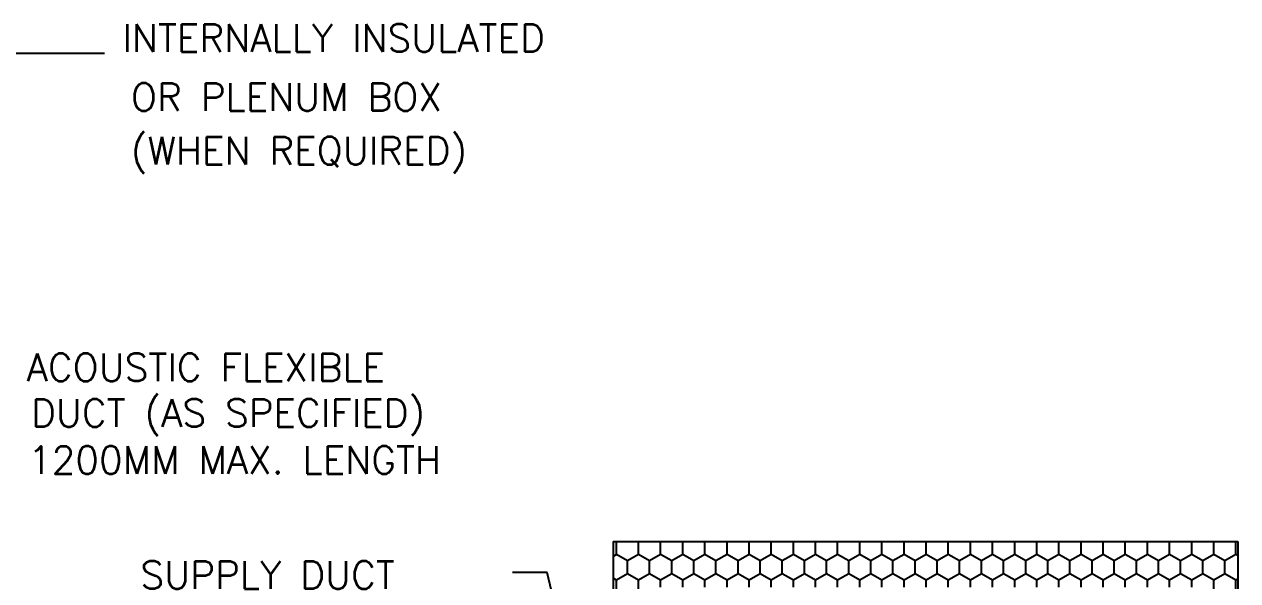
# Model space of a CAD drawing. Extents: x -730 to 2784, y 160 to 852.
# Drawn here: x -694.299 to -689.519, y 210.164 to 212.353 of the extents above; entities that cross this region are included whole.
import ezdxf

# ---------------------------------------------------------------- set-up
doc = ezdxf.new("R2010")
doc.units = 0
doc.header["$MEASUREMENT"] = 0
for name, color, linetype in [('DETAILS', 11, 'Continuous'), ('G-TX-HEV', 2, 'Continuous'), ('T-TEXT', 3, 'Continuous')]:
    doc.layers.add(name, color=color, linetype=linetype)
doc.styles.add('AC', font='romans.shx', dxfattribs={"height": 0.2})

# ---------------------------------------------------------------- blocks, each defined once
blk = doc.blocks.new('*X275')
at = {"color": 0}
for p, q in [((118.8619861095538, 227.2499990302934), (118.8441893874291, 227.2602739726028)), ((118.86198615, 226.125), (118.86198615, 227.25)), ((118.8797829125711, 227.2602739726027), (118.8619869695675, 227.2499994801191)), ((120.8105432659401, 227.2499990266063), (120.7927465374291, 227.2602739726028)), ((120.8105433, 226.125), (120.8105433, 227.25)), ((120.8283400625711, 227.2602739726027), (120.8105441259538, 227.2499994838063)), ((122.7591004223263, 227.2499990229192), (122.7413036874291, 227.2602739726028)), ((122.75910045, 226.125), (122.75910045, 227.25)), ((122.7768972125711, 227.2602739726027), (122.75910128234, 227.2499994874934)), ((124.7076575787126, 227.2499990192321), (124.6898608374292, 227.2602739726027)), ((124.7254543625711, 227.2602739726027), (124.7076584387263, 227.2499994911805)), ((124.7076576, 226.125), (124.7076576, 227.25)), ((126.6562147350989, 227.249999015545), (126.638417987429, 227.2602739726028)), ((126.65621475, 226.125), (126.65621475, 227.25)), ((126.6740115125711, 227.2602739726027), (126.6562155951125, 227.2499994948676)), ((128.6047718914851, 227.2499990118579), (128.5869751374292, 227.2602739726028)), ((128.6047719, 226.125), (128.6047719, 227.25)), ((128.622568662571, 227.2602739726027), (128.6047727514987, 227.2499994985547)), ((130.5533290478713, 227.2499990081708), (130.5355322874291, 227.2602739726028)), ((130.55332905, 226.125), (130.55332905, 227.25)), ((130.5711258125709, 227.2602739726027), (130.5533299078849, 227.2499995022418)), ((132.5018862042576, 227.2499990044837), (132.4840894374291, 227.2602739726028)), ((132.5018862, 226.125), (132.5018862, 227.25)), ((132.5196829625711, 227.2602739726027), (132.5018870642712, 227.2499995059289)), ((134.4504433606438, 227.2499990007966), (134.4326465874291, 227.2602739726028)), ((134.45044335, 226.125), (134.45044335, 227.25)), ((134.4682401125711, 227.2602739726027), (134.4504442206574, 227.2499995096159)), ((136.3990005170301, 227.2499989971095), (136.3812037374292, 227.2602739726028)), ((136.3990005, 226.125), (136.3990005, 227.25)), ((136.4167972625711, 227.2602739726027), (136.3990013770437, 227.2499995133031)), ((138.3475576734163, 227.2499989934224), (138.329760887429, 227.2602739726028)), ((138.34755765, 226.125), (138.34755765, 227.25)), ((138.3653544125711, 227.2602739726027), (138.3475585334299, 227.2499995169901)), ((140.2961148298025, 227.2499989897354), (140.278318037429, 227.2602739726028)), ((140.2961148, 226.125), (140.2961148, 227.25)), ((140.3139115625711, 227.2602739726027), (140.2961156898162, 227.2499995206772)), ((142.2446719861888, 227.2499989860482), (142.2268751874292, 227.2602739726028)), ((142.24467195, 226.125), (142.24467195, 227.25)), ((142.2624687125711, 227.2602739726027), (142.2446728462024, 227.2499995243643)), ((144.193229142575, 227.2499989823611), (144.1754323374292, 227.2602739726028)), ((144.1932291, 226.125), (144.1932291, 227.25)), ((144.2110258625711, 227.2602739726027), (144.1932300025887, 227.2499995280514)), ((146.1417862989613, 227.2499989786741), (146.1239894874292, 227.2602739726028)), ((146.14178625, 226.125), (146.14178625, 227.25)), ((146.1595830125711, 227.2602739726027), (146.1417871589749, 227.2499995317385)), ((148.0903434553474, 227.2499989749869), (148.0725466374292, 227.2602739726027)), ((148.0903434, 226.125), (148.0903434, 227.25)), ((148.1081401625711, 227.2602739726027), (148.0903443153611, 227.2499995354257)), ((150.0389006117337, 227.2499989712998), (150.0211037874292, 227.2602739726028)), ((150.0566973125711, 227.2602739726027), (150.0389014717474, 227.2499995391128)), ((150.03890055, 226.125), (150.03890055, 227.25)), ((151.9874577681199, 227.2499989676127), (151.9696609374292, 227.2602739726028)), ((151.9874577, 226.125), (151.9874577, 227.25)), ((152.0052544625711, 227.2602739726027), (151.9874586281336, 227.2499995427998)), ((153.9360149245062, 227.2499989639257), (153.9182180874291, 227.2602739726028)), ((153.93601485, 226.125), (153.93601485, 227.25)), ((153.9538116125711, 227.2602739726027), (153.9360157845198, 227.2499995464869)), ((155.8845720808925, 227.2499989602386), (155.8667752374292, 227.2602739726027)), ((155.884572, 226.125), (155.884572, 227.25)), ((155.9023687625711, 227.2602739726027), (155.8845729409061, 227.249999550174)), ((157.8331292372786, 227.2499989565515), (157.8153323874292, 227.2602739726028)), ((157.83312915, 226.125), (157.83312915, 227.25)), ((157.8509259125711, 227.2602739726027), (157.8331300972924, 227.2499995538611)), ((159.7816863936649, 227.2499989528643), (159.7638895374292, 227.2602739726028)), ((159.7816863, 226.125), (159.7816863, 227.25)), ((159.7994830625711, 227.2602739726027), (159.7816872536786, 227.2499995575482)), ((161.7302435500512, 227.2499989491773), (161.7124466874292, 227.2602739726028)), ((161.73024345, 226.125), (161.73024345, 227.25)), ((161.7480402125711, 227.2602739726027), (161.7302444100648, 227.2499995612353)), ((163.6788007064374, 227.2499989454901), (163.6610038374292, 227.2602739726028)), ((163.6788006, 226.125), (163.6788006, 227.25)), ((163.6965973625711, 227.2602739726027), (163.6788015664511, 227.2499995649224)), ((165.6273578628237, 227.249998941803), (165.6095609874292, 227.2602739726028)), ((165.62735775, 226.125), (165.62735775, 227.25)), ((165.6451545125711, 227.2602739726027), (165.6273587228373, 227.2499995686095)), ((167.5759150192099, 227.2499989381159), (167.5581181374291, 227.2602739726028)), ((167.5759149, 226.125), (167.5759149, 227.25)), ((167.5937116625711, 227.2602739726027), (167.5759158792236, 227.2499995722966)), ((169.5244721755961, 227.2499989344289), (169.5066752874291, 227.2602739726028)), ((169.52447205, 226.125), (169.52447205, 227.25)), ((169.5422688125711, 227.2602739726027), (169.5244730356098, 227.2499995759837)), ((171.4730293319823, 227.2499989307418), (171.4552324374291, 227.2602739726028)), ((171.4730292, 226.125), (171.4730292, 227.25)), ((171.4908259625711, 227.2602739726027), (171.473030191996, 227.2499995796708)), ((173.4215864883686, 227.2499989270547), (173.4037895874291, 227.2602739726028)), ((173.42158635, 226.125), (173.42158635, 227.25)), ((173.4393831125711, 227.2602739726027), (173.4215873483823, 227.2499995833579)), ((118.8619869674388, 226.1249994838063), (118.5783166811857, 225.961222367677)), ((119.8362646909401, 225.5624990339805), (118.8619861116826, 226.1249990339805)), ((119.836264725, 224.4375), (119.836264725, 225.5625)), ((120.8105441238251, 226.1249994874934), (119.8362655445675, 225.5624994874934)), ((121.7848218473263, 225.5624990302934), (120.8105432680688, 226.1249990302934)), ((121.784821875, 224.4375), (121.784821875, 225.5625)), ((122.7591012802113, 226.1249994911805), (121.7848227009538, 225.5624994911805)), ((123.7333790037126, 225.5624990266063), (122.7591004244551, 226.1249990266063)), ((123.733379025, 224.4375), (123.733379025, 225.5625)), ((124.7076584365975, 226.1249994948676), (123.73337985734, 225.5624994948676)), ((125.6819361600987, 225.5624990229192), (124.7076575808413, 226.1249990229192)), ((125.681936175, 224.4375), (125.681936175, 225.5625)), ((126.6562155929837, 226.1249994985547), (125.6819370137262, 225.5624994985547)), ((127.6304933164851, 225.5624990192321), (126.6562147372276, 226.1249990192321)), ((127.630493325, 224.4375), (127.630493325, 225.5625)), ((128.6047727493699, 226.1249995022418), (127.6304941701124, 225.5624995022418)), ((129.5790504728713, 225.562499015545), (128.6047718936139, 226.124999015545)), ((129.579050475, 224.4375), (129.579050475, 225.5625)), ((130.5533299057562, 226.1249995059289), (129.5790513264987, 225.5624995059289)), ((131.5276076292575, 225.5624990118579), (130.5533290500001, 226.1249990118579)), ((132.5018870621424, 226.1249995096159), (131.527608482885, 225.5624995096159)), ((131.527607625, 224.4375), (131.527607625, 225.5625)), ((133.4761647856438, 225.5624990081708), (132.5018862063863, 226.1249990081708)), ((133.476164775, 224.4375), (133.476164775, 225.5625)), ((134.4504442185287, 226.1249995133031), (133.4761656392712, 225.5624995133031)), ((135.4247219420301, 225.5624990044837), (134.4504433627726, 226.1249990044837)), ((135.424721925, 224.4375), (135.424721925, 225.5625)), ((136.3990013749149, 226.1249995169901), (135.4247227956574, 225.5624995169901)), ((137.3732790984163, 225.5624990007966), (136.3990005191588, 226.1249990007966)), ((137.373279075, 224.4375), (137.373279075, 225.5625)), ((138.3475585313012, 226.1249995206772), (137.3732799520437, 225.5624995206773)), ((139.3218362548026, 225.5624989971095), (138.3475576755451, 226.1249989971095)), ((139.321836225, 224.4375), (139.321836225, 225.5625)), ((140.2961156876874, 226.1249995243643), (139.32183710843, 225.5624995243644)), ((141.2703934111886, 225.5624989934224), (140.2961148319312, 226.1249989934224)), ((141.270393375, 224.4375), (141.270393375, 225.5625)), ((142.2446728440736, 226.1249995280514), (141.2703942648162, 225.5624995280514)), ((143.2189505675749, 225.5624989897353), (142.2446719883174, 226.1249989897354)), ((144.1932300004599, 226.1249995317385), (143.2189514212024, 225.5624995317385)), ((143.218950525, 224.4375), (143.218950525, 225.5625)), ((145.1675077239613, 225.5624989860482), (144.1932291447038, 226.1249989860482)), ((145.167507675, 224.4375), (145.167507675, 225.5625)), ((146.141787156846, 226.1249995354257), (145.1675085775887, 225.5624995354256)), ((147.1160648803475, 225.5624989823612), (146.14178630109, 226.1249989823611)), ((147.116064825, 224.4375), (147.116064825, 225.5625)), ((148.0903443132324, 226.1249995391128), (147.1160657339749, 225.5624995391127)), ((149.0646220367336, 225.5624989786741), (148.0903434574763, 226.124998978674)), ((149.064621975, 224.4375), (149.064621975, 225.5625)), ((150.0389014696186, 226.1249995427998), (149.0646228903611, 225.5624995427999)), ((151.0131791931199, 225.5624989749869), (150.0389006138624, 226.1249989749869)), ((151.013179125, 224.4375), (151.013179125, 225.5625)), ((151.9874586260048, 226.1249995464869), (151.0131800467473, 225.5624995464869)), ((152.9617363495062, 225.5624989712998), (151.9874577702487, 226.1249989712998)), ((152.961736275, 224.4375), (152.961736275, 225.5625)), ((153.9360157823911, 226.124999550174), (152.9617372031336, 225.562499550174)), ((154.9102935058924, 225.5624989676128), (153.9360149266349, 226.1249989676128)), ((154.910293425, 224.4375), (154.910293425, 225.5625)), ((155.8845729387773, 226.1249995538611), (154.9102943595199, 225.5624995538611)), ((156.8588506622787, 225.5624989639257), (155.8845720830212, 226.1249989639257)), ((156.858850575, 224.4375), (156.858850575, 225.5625)), ((157.8331300951636, 226.1249995575482), (156.8588515159061, 225.5624995575482)), ((158.8074078186649, 225.5624989602385), (157.8331292394074, 226.1249989602386)), ((158.807407725, 224.4375), (158.807407725, 225.5625)), ((159.7816872515498, 226.1249995612353), (158.8074086722923, 225.5624995612353)), ((160.7559649750512, 225.5624989565514), (159.7816863957937, 226.1249989565515)), ((160.755964875, 224.4375), (160.755964875, 225.5625)), ((161.7302444079361, 226.1249995649224), (160.7559658286786, 225.5624995649224)), ((162.7045221314373, 225.5624989528643), (161.7302435521799, 226.1249989528643)), ((162.704522025, 224.4375), (162.704522025, 225.5625)), ((163.6788015643223, 226.1249995686095), (162.7045229850648, 225.5624995686095)), ((164.6530792878236, 225.5624989491773), (163.6788007085661, 226.1249989491773)), ((164.653079175, 224.4375), (164.653079175, 225.5625)), ((165.6273587207085, 226.1249995722966), (164.6530801414511, 225.5624995722966)), ((166.6016364442099, 225.5624989454902), (165.6273578649524, 226.1249989454901)), ((166.6016363249999, 224.4375), (166.6016363249999, 225.5625)), ((167.5759158770948, 226.1249995759837), (166.6016372978373, 225.5624995759837)), ((168.5501936005961, 225.562498941803), (167.5759150213387, 226.124998941803)), ((168.550193475, 224.4375), (168.550193475, 225.5625)), ((169.524473033481, 226.1249995796708), (168.5501944542235, 225.5624995796708)), ((170.4987507569824, 225.5624989381159), (169.5244721777249, 226.1249989381159)), ((170.498750625, 224.4375), (170.498750625, 225.5625)), ((171.4730301898673, 226.1249995833579), (170.4987516106098, 225.5624995833579)), ((172.4473079133685, 225.5624989344289), (171.473029334111, 226.1249989344289)), ((172.447307775, 224.4375), (172.447307775, 225.5625)), ((173.4215873462535, 226.124999587045), (172.447308766996, 225.562499587045)), ((173.5783166811857, 226.0345107129577), (173.4215864904973, 226.1249989307418)), ((119.8362655424388, 224.4374994911805), (118.8619869631813, 223.8749994911805)), ((120.8105432723263, 223.8749990376676), (119.8362646930688, 224.4374990376675)), ((121.784822698825, 224.4374994948676), (120.8105441195675, 223.8749994948676)), ((122.7591004287126, 223.8749990339805), (121.7848218494551, 224.4374990339805)), ((123.7333798552113, 224.4374994985547), (122.7591012759537, 223.8749994985547)), ((124.7076575850988, 223.8749990302934), (123.7333790058413, 224.4374990302934)), ((125.6819370115975, 224.4374995022418), (124.70765843234, 223.8749995022418)), ((126.656214741485, 223.8749990266063), (125.6819361622276, 224.4374990266063)), ((127.6304941679837, 224.4374995059288), (126.6562155887262, 223.8749995059289)), ((128.6047718978712, 223.8749990229192), (127.6304933186137, 224.4374990229192)), ((129.5790513243699, 224.4374995096159), (128.6047727451125, 223.874999509616)), ((130.5533290542576, 223.8749990192321), (129.5790504750001, 224.4374990192321)), ((131.5276084807562, 224.4374995133031), (130.5533299014987, 223.874999513303)), ((132.5018862106438, 223.874999015545), (131.5276076313863, 224.437499015545)), ((133.4761656371424, 224.4374995169901), (132.5018870578849, 223.8749995169901)), ((134.45044336703, 223.8749990118579), (133.4761647877725, 224.4374990118579)), ((135.4247227935287, 224.4374995206773), (134.4504442142712, 223.8749995206772)), ((136.3990005234162, 223.8749990081708), (135.4247219441588, 224.4374990081708)), ((137.3732799499149, 224.4374995243644), (136.3990013706575, 223.8749995243643)), ((138.3475576798025, 223.8749990044837), (137.373279100545, 224.4374990044837)), ((139.3218371063012, 224.4374995280514), (138.3475585270437, 223.8749995280514)), ((140.2961148361887, 223.8749990007966), (139.3218362569313, 224.4374990007966)), ((141.2703942626874, 224.4374995317385), (140.2961156834299, 223.8749995317385)), ((142.244671992575, 223.8749989971095), (141.2703934133175, 224.4374989971095)), ((143.2189514190737, 224.4374995354256), (142.2446728398162, 223.8749995354257)), ((144.1932291489612, 223.8749989934224), (143.2189505697037, 224.4374989934224)), ((145.1675085754599, 224.4374995391127), (144.1932299962024, 223.8749995391128)), ((146.1417863053474, 223.8749989897354), (145.1675077260899, 224.4374989897353)), ((147.1160657318461, 224.4374995427999), (146.1417871525886, 223.8749995427999)), ((148.0903434617338, 223.8749989860482), (147.1160648824763, 224.4374989860483)), ((149.0646228882324, 224.4374995464869), (148.0903443089749, 223.8749995464869)), ((150.0389006181199, 223.8749989823611), (149.0646220388624, 224.4374989823612)), ((151.0131800446186, 224.437499550174), (150.0389014653611, 223.874999550174)), ((151.9874577745062, 223.874998978674), (151.0131791952487, 224.4374989786741)), ((152.9617372010049, 224.4374995538611), (151.9874586217474, 223.8749995538611)), ((153.9360149308924, 223.8749989749869), (152.9617363516349, 224.4374989749869)), ((154.910294357391, 224.4374995575482), (153.9360157781336, 223.8749995575482)), ((155.8845720872786, 223.8749989712998), (154.9102935080211, 224.4374989712998)), ((156.8588515137773, 224.4374995612353), (155.8845729345198, 223.8749995612353)), ((157.8331292436649, 223.8749989676128), (156.8588506644074, 224.4374989676128)), ((158.8074086701636, 224.4374995649224), (157.8331300909061, 223.8749995649224)), ((159.7816864000511, 223.8749989639257), (158.8074078207936, 224.4374989639257)), ((160.7559658265498, 224.4374995686095), (159.7816872472923, 223.8749995686095)), ((161.7302435564374, 223.8749989602386), (160.7559649771799, 224.4374989602385)), ((162.7045229829361, 224.4374995722966), (161.7302444036786, 223.8749995722966)), ((163.6788007128236, 223.8749989565515), (162.7045221335661, 224.4374989565514)), ((164.6530801393223, 224.4374995759837), (163.6788015600648, 223.8749995759838)), ((165.6273578692099, 223.8749989528643), (164.6530792899524, 224.4374989528644)), ((166.6016372957085, 224.4374995796708), (165.627358716451, 223.8749995796708)), ((167.5759150255961, 223.8749989491773), (166.6016364463386, 224.4374989491773)), ((168.5501944520948, 224.4374995833579), (167.5759158728373, 223.8749995833579)), ((169.5244721819823, 223.8749989454901), (168.5501936027248, 224.4374989454902)), ((170.498751608481, 224.437499587045), (169.5244730292236, 223.874999587045)), ((171.4730293383687, 223.874998941803), (170.4987507591112, 224.437498941803)), ((172.4473087648673, 224.4374995907321), (171.4730301856098, 223.8749995907321)), ((173.4215864947548, 223.8749989381159), (172.4473079154973, 224.4374989381159)), ((118.86198611594, 223.8749990413547), (118.5783166811857, 224.038775665871)), ((118.86198615, 222.75), (118.86198615, 223.875)), ((120.8105433, 222.75), (120.8105433, 223.875)), ((122.75910045, 223.2602739726028), (122.75910045, 223.875)), ((124.7076576, 223.2602739726028), (124.7076576, 223.875)), ((126.65621475, 223.2602739726028), (126.65621475, 223.875)), ((128.6047719, 223.2602739726028), (128.6047719, 223.875)), ((130.55332905, 223.2602739726028), (130.55332905, 223.875)), ((132.5018862, 223.2602739726028), (132.5018862, 223.875)), ((134.45044335, 223.2602739726028), (134.45044335, 223.875)), ((136.3990005, 223.2602739726028), (136.3990005, 223.875)), ((138.34755765, 223.2602739726028), (138.34755765, 223.875)), ((140.2961148, 223.2602739726028), (140.2961148, 223.875)), ((142.24467195, 223.2602739726028), (142.24467195, 223.875)), ((144.1932291, 223.2602739726028), (144.1932291, 223.875)), ((146.14178625, 223.2602739726028), (146.14178625, 223.875)), ((148.0903434, 223.2602739726028), (148.0903434, 223.875)), ((150.03890055, 223.2602739726028), (150.03890055, 223.875)), ((151.9874577, 223.2602739726028), (151.9874577, 223.875)), ((153.93601485, 223.2602739726028), (153.93601485, 223.875)), ((155.884572, 223.2602739726028), (155.884572, 223.875)), ((157.83312915, 223.2602739726028), (157.83312915, 223.875)), ((159.7816863, 223.2602739726028), (159.7816863, 223.875)), ((161.73024345, 223.2602739726028), (161.73024345, 223.875)), ((163.6788006, 223.2602739726028), (163.6788006, 223.875)), ((165.62735775, 223.2602739726028), (165.62735775, 223.875)), ((167.5759149, 223.2602739726028), (167.5759149, 223.875)), ((169.52447205, 223.2602739726028), (169.52447205, 223.875)), ((171.4730292, 222.75), (171.4730292, 223.875)), ((173.42158635, 222.75), (173.42158635, 223.875)), ((173.5783166811857, 223.9654873205903), (173.421587341996, 223.8749995944192)), ((118.8619869610525, 222.7499994948676), (118.5783166811857, 222.5862223824254)), ((119.8362646973263, 222.1874990450418), (118.8619861180688, 222.7499990450418)), ((120.8105441174388, 222.7499994985547), (119.8362655381813, 222.1874994985547)), ((121.7848218537125, 222.1874990413547), (120.8105432744551, 222.7499990413547)), ((122.5783166811857, 222.6456234690161), (121.7848226945675, 222.1874995022418)), ((170.4987507633686, 222.1874989491773), (169.5783166811857, 222.7189118142969)), ((171.473030183481, 222.7499995944192), (170.4987516042235, 222.1874995944192)), ((172.4473079197548, 222.1874989454902), (171.4730293404973, 222.7499989454901)), ((173.4215873398673, 222.7499995981063), (172.4473087606098, 222.1874995981063)), ((173.5783166811857, 222.6595107277061), (173.4215864968835, 222.749998941803)), ((119.836264725, 221.0625), (119.836264725, 222.1875)), ((121.784821875, 221.0625), (121.784821875, 222.1875)), ((170.498750625, 221.0625), (170.498750625, 222.1875)), ((172.447307775, 221.0625), (172.447307775, 222.1875)), ((118.8619861223263, 220.4999990524159), (118.5783166811857, 220.6637756806193)), ((118.86198615, 219.375), (118.86198615, 220.5)), ((119.8362655360525, 221.0624995022418), (118.861986956795, 220.4999995022418)), ((120.8105432787126, 220.4999990487289), (119.8362646994551, 221.0624990487289)), ((120.8105433, 219.375), (120.8105433, 220.5)), ((121.7848226924388, 221.0624995059289), (120.8105441131813, 220.4999995059289)), ((122.5783166811857, 220.6043745940286), (121.7848218558413, 221.0624990450418)), ((170.4987516020947, 221.0624995981063), (169.5783166811857, 220.5310862487479)), ((171.4730293447549, 220.4999989528643), (170.4987507654974, 221.0624989528643)), ((171.4730292, 219.375), (171.4730292, 220.5)), ((172.447308758481, 221.0624996017934), (171.4730301792235, 220.4999996017934)), ((173.4215865011411, 220.4999989491773), (172.4473079218836, 221.0624989491773)), ((173.42158635, 219.375), (173.42158635, 220.5)), ((173.5783166811857, 220.5904873353387), (173.4215873356098, 220.4999996054805)), ((118.8619869546663, 219.3749995059289), (118.5783166811857, 219.2112223971738)), ((119.8362647037125, 218.8124990561031), (118.861986124455, 219.374999056103)), ((120.8105441110525, 219.374999509616), (119.836265531795, 218.812499509616)), ((121.7848218600988, 218.8124990524159), (120.8105432808413, 219.3749990524159)), ((122.5783166811857, 219.2706234837645), (121.7848226881813, 218.8124995133031)), ((170.4987507697548, 218.8124989602385), (169.5783166811858, 219.3439118290452)), ((171.4730301770948, 219.3749996054805), (170.4987515978373, 218.8124996054805)), ((172.4473079261411, 218.8124989565515), (171.4730293468836, 219.3749989565514)), ((173.421587333481, 219.3749996091676), (172.4473087542235, 218.8124996091676)), ((173.5783166811857, 219.2845107424544), (173.4215865032698, 219.3749989528643)), ((119.836264725, 217.6875), (119.836264725, 218.8125)), ((121.784821875, 217.6875), (121.784821875, 218.8125)), ((170.498750625, 217.6875), (170.498750625, 218.8125)), ((172.447307775, 217.6875), (172.447307775, 218.8125)), ((118.8619861287126, 217.1249990634771), (118.5783166811857, 217.2887756953677)), ((118.86198615, 216), (118.86198615, 217.125)), ((119.8362655296663, 217.6874995133031), (118.8619869504088, 217.1249995133031)), ((120.8105432850988, 217.1249990597901), (119.8362647058413, 217.6874990597902)), ((120.8105433, 216), (120.8105433, 217.125)), ((121.7848226860525, 217.6874995169902), (120.810544106795, 217.1249995169902)), ((122.5783166811857, 217.229374608777), (121.7848218622275, 217.6874990561031)), ((170.4987515957085, 217.6874996091676), (169.5783166811857, 217.1560862634963)), ((171.4730293511411, 217.1249989639256), (170.4987507718836, 217.6874989639256)), ((171.4730292, 216), (171.4730292, 217.125)), ((172.4473087520948, 217.6874996128547), (171.4730301728373, 217.1249996128547)), ((173.4215865075273, 217.1249989602385), (172.4473079282698, 217.6874989602386)), ((173.42158635, 216), (173.42158635, 217.125)), ((173.5783166811857, 217.2154873500871), (173.4215873292235, 217.1249996165418)), ((118.86198694828, 215.9999995169902), (118.5783166811857, 215.8362224119221)), ((119.8362647100988, 215.4374990671644), (118.8619861308413, 215.9999990671643)), ((120.8105441046663, 215.9999995206773), (119.8362655254088, 215.4374995206773)), ((121.784821866485, 215.4374990634774), (120.8105432872276, 215.9999990634771)), ((122.5783166811857, 215.8956234985129), (121.7848226817951, 215.4374995243644)), ((170.4987507761411, 215.4374989712998), (169.5783166811857, 215.9689118437936)), ((171.4730301707085, 215.9999996165418), (170.498751591451, 215.4374996165418)), ((172.4473079325272, 215.4374989676127), (171.4730293532698, 215.9999989676128)), ((173.4215873270948, 215.9999996202289), (172.4473087478373, 215.4374996202289)), ((173.5783166811857, 215.9095107572028), (173.421586509656, 215.9999989639256)), ((119.836264725, 214.3125), (119.836264725, 215.4375)), ((121.784821875, 214.3125), (121.784821875, 215.4375)), ((170.498750625, 214.3125), (170.498750625, 215.4375)), ((172.447307775, 214.3125), (172.447307775, 215.4375)), ((118.8619861350988, 213.7499990745385), (118.5783166811857, 213.9137757101161)), ((118.86198615, 212.625), (118.86198615, 213.75)), ((119.8362655232801, 214.3124995243644), (118.8619869440226, 213.7499995243643)), ((120.810543291485, 213.7499990708515), (119.8362647122275, 214.3124990708515)), ((120.8105433, 212.625), (120.8105433, 213.75)), ((121.7848226796663, 214.3124995280515), (120.8105441004088, 213.7499995280514)), ((122.5783166811857, 213.8543746235254), (121.7848218686138, 214.3124990671644)), ((170.4987515893223, 214.3124996202289), (169.5783166811858, 213.7810862782447)), ((171.4730293575273, 213.7499989749869), (170.4987507782698, 214.3124989749869)), ((171.4730292, 212.625), (171.4730292, 213.75)), ((172.4473087457085, 214.312499623916), (171.4730301664511, 213.749999623916)), ((173.4215865139135, 213.7499989712999), (172.4473079346561, 214.3124989712998)), ((173.42158635, 212.625), (173.42158635, 213.75)), ((173.5783166811857, 213.8404873648354), (173.4215873228373, 213.7499996276031)), ((118.8619869418938, 212.6249995280514), (118.5783166811857, 212.4612224266706)), ((119.836264716485, 212.0624990782256), (118.8619861372276, 212.6249990782256)), ((119.836264725, 210.9375), (119.836264725, 212.0625)), ((120.81054409828, 212.6249995317385), (119.8362655190226, 212.0624995317386)), ((121.7848218728713, 212.0624990745385), (120.8105432936138, 212.6249990745385)), ((121.784821875, 210.9375), (121.784821875, 212.0625)), ((122.5783166811857, 212.5206235132613), (121.7848226754088, 212.0624995354257)), ((170.4987507825271, 212.0624989823611), (169.5783166811857, 212.593911858542)), ((170.498750625, 210.9375), (170.498750625, 212.0625)), ((171.4730301643223, 212.6249996276031), (170.4987515850648, 212.0624996276031)), ((172.4473079389136, 212.062498978674), (171.4730293596561, 212.624998978674)), ((172.447307775, 210.9375), (172.447307775, 212.0625)), ((173.4215873207086, 212.6249996312902), (172.4473087414511, 212.0624996312902)), ((173.5783166811857, 212.5345107719512), (173.4215865160422, 212.6249989749869)), ((118.861986141485, 210.3749990855999), (118.5783166811857, 210.5387757248645)), ((119.8362655168938, 210.9374995354257), (118.8619869376363, 210.3749995354256)), ((120.8105432978713, 210.3749990819127), (119.8362647186138, 210.9374990819127)), ((121.7848226732801, 210.9374995391128), (120.8105440940226, 210.3749995391128)), ((122.5783166811857, 210.4793746382738), (121.784821875, 210.9374990782256)), ((170.4987515829361, 210.9374996312902), (169.5783166811857, 210.4060862929931)), ((171.4730293639135, 210.3749989860483), (170.498750784656, 210.9374989860482)), ((172.4473087393223, 210.9374996349773), (171.4730301600648, 210.3749996349773)), ((173.4215865202997, 210.3749989823612), (172.4473079410421, 210.9374989823611)), ((118.86198615, 209.25), (118.86198615, 210.375)), ((120.8105433, 209.25), (120.8105433, 210.375)), ((171.4730292, 209.25), (171.4730292, 210.375)), ((173.42158635, 209.25), (173.42158635, 210.375)), ((173.5783166811857, 210.4654873795838), (173.4215873164511, 210.3749996386644)), ((118.8619869355076, 209.2499995391128), (118.5783166811857, 209.0862224414189)), ((119.8362647228713, 208.6874990892869), (118.8619861436138, 209.2499990892869)), ((119.836264725, 207.5625), (119.836264725, 208.6875)), ((120.8105440918938, 209.2499995427999), (119.8362655126363, 208.6874995427999)), ((121.7848218792574, 208.6874990855998), (120.8105433, 209.2499990855999)), ((121.784821875, 207.5625), (121.784821875, 208.6875)), ((122.5783166811857, 209.1456235280097), (121.7848226690226, 208.6874995464869)), ((170.4987507889135, 208.6874989934224), (169.5783166811857, 209.2189118732903)), ((170.498750625, 207.5625), (170.498750625, 208.6875)), ((171.4730301579361, 209.2499996386644), (170.4987515786786, 208.6874996386644)), ((172.4473079452996, 208.6874989897353), (171.4730293660422, 209.2499989897353)), ((172.447307775, 207.5625), (172.447307775, 208.6875)), ((173.4215873143223, 209.2499996423515), (172.4473087350648, 208.6874996423515)), ((173.5783166811857, 209.1595107866996), (173.4215865224285, 209.2499989860483)), ((119.8362655105076, 207.562499546487), (118.8619869312501, 206.9999995464869)), ((120.8105433042575, 206.999999092974), (119.836264725, 207.562499092974)), ((121.7848226668938, 207.562499550174), (120.8105440876363, 206.999999550174)), ((122.5783166811857, 207.1043746530222), (121.7848218813863, 207.5624990892869)), ((170.4987515765498, 207.5624996423515), (169.5783166811857, 207.0310863077415)), ((171.4730293702998, 206.9999989971095), (170.4987507910423, 207.5624989971095)), ((172.4473087329361, 207.5624996460386), (171.4730301536786, 206.9999996460386)), ((173.4215865266859, 206.9999989934224), (172.4473079474285, 207.5624989934224)), ((118.8619861478713, 206.9999990966611), (118.5783166811857, 207.1637757396129)), ((118.86198615, 205.875), (118.86198615, 207)), ((120.8105433, 205.875), (120.8105433, 207)), ((171.4730292, 205.875), (171.4730292, 207)), ((173.42158635, 205.875), (173.42158635, 207)), ((173.5783166811857, 207.0904873943322), (173.4215873100648, 206.9999996497256)), ((118.8619869291213, 205.874999550174), (118.5783166811857, 205.7112224561673)), ((119.8362647292575, 205.3124991003482), (118.86198615, 205.8749991003482)), ((119.836264725, 204.1875), (119.836264725, 205.3125)), ((120.8105440855076, 205.8749995538612), (119.8362655062501, 205.3124995538611)), ((121.7848218856437, 205.3124990966611), (120.8105433063862, 205.8749990966611)), ((121.784821875, 204.1875), (121.784821875, 205.3125)), ((122.5783166811857, 205.7706235427581), (121.7848226626363, 205.3124995575482)), ((170.4987507952998, 205.3124990044837), (169.5783166811858, 205.8439118880388)), ((170.498750625, 204.1875), (170.498750625, 205.3125)), ((171.4730301515498, 205.8749996497256), (170.4987515722923, 205.3124996497257)), ((172.447307951686, 205.3124990007966), (171.4730293724285, 205.8749990007966)), ((172.447307775, 204.1875), (172.447307775, 205.3125)), ((173.4215873079361, 205.8749996534128), (172.4473087286786, 205.3124996534128)), ((173.5783166811857, 205.784510801448), (173.4215865288148, 205.8749989971095)), ((119.8362655041214, 204.1874995575482), (118.8619869248639, 203.6249995575483)), ((120.8105433106438, 203.6249991040353), (119.8362647313863, 204.1874991040353)), ((121.7848226605076, 204.1874995612353), (120.8105440812501, 203.6249995612354)), ((122.5783166811857, 203.7293746677705), (121.7848218877725, 204.1874991003482)), ((170.4987515701636, 204.1874996534128), (169.5783166811857, 203.6560863224899)), ((171.473029376686, 203.6249990081708), (170.4987507974285, 204.1874990081708)), ((172.4473087265498, 204.1874996570999), (171.4730301472924, 203.6249996570999)), ((173.4215865330723, 203.6249990044836), (172.4473079538148, 204.1874990044837)), ((118.8619861542575, 203.6249991077224), (118.5783166811857, 203.7887757543613)), ((118.86198615, 202.5), (118.86198615, 203.625)), ((120.8105433, 202.5), (120.8105433, 203.625)), ((171.4730292, 202.5), (171.4730292, 203.625)), ((173.42158635, 202.5), (173.42158635, 203.625)), ((173.5783166811857, 203.7154874090806), (173.4215873036786, 203.624999660787)), ((118.8619869227351, 202.4999995612354), (118.5783166811857, 202.3362224709157)), ((119.8362647356437, 201.9374991114095), (118.8619861563863, 202.4999991114095)), ((120.8105440791213, 202.4999995649224), (119.8362654998638, 201.9374995649224)), ((121.78482189203, 201.9374991077224), (120.8105433127725, 202.4999991077224)), ((122.5783166811857, 202.3956235575065), (121.7848226562501, 201.9374995686095)), ((170.498750801686, 201.937499015545), (169.5783166811858, 202.4689119027871)), ((171.4730301451636, 202.499999660787), (170.4987515659061, 201.937499660787)), ((172.4473079580722, 201.9374990118579), (171.4730293788147, 202.4999990118579)), ((173.4215873015498, 202.4999996644741), (172.4473087222923, 201.9374996644741)), ((173.5783166811857, 202.4095108161964), (173.421586535201, 202.4999990081708)), ((119.836264725, 200.8125), (119.836264725, 201.9375)), ((121.784821875, 200.8125), (121.784821875, 201.9375)), ((170.498750625, 200.8125), (170.498750625, 201.9375)), ((172.447307775, 200.8125), (172.447307775, 201.9375)), ((118.8619861606437, 200.2499991187837), (118.5783166811857, 200.4137757691097)), ((118.86198615, 199.125), (118.86198615, 200.25)), ((119.8362654977351, 200.8124995686095), (118.8619869184776, 200.2499995686095)), ((120.81054331703, 200.2499991150966), (119.8362647377725, 200.8124991150966)), ((120.8105433, 199.125), (120.8105433, 200.25)), ((121.7848226541214, 200.8124995722966), (120.8105440748638, 200.2499995722966)), ((122.5783166811857, 200.3543746825189), (121.7848218941587, 200.8124991114095)), ((170.4987515637774, 200.8124996644741), (169.5783166811857, 200.2810863372383)), ((171.4730293830723, 200.2499990192321), (170.4987508038148, 200.8124990192321)), ((171.4730292, 199.125), (171.4730292, 200.25)), ((172.4473087201636, 200.8124996681611), (171.473030140906, 200.2499996681612)), ((173.4215865394585, 200.249999015545), (172.447307960201, 200.812499015545)), ((173.42158635, 199.125), (173.42158635, 200.25)), ((173.5783166811857, 200.340487423829), (173.4215872972923, 200.2499996718483)), ((118.8619869163489, 199.1249995722966), (118.5783166811857, 198.9612224856641)), ((119.83626474203, 198.5624991224708), (118.8619861627725, 199.1249991224708)), ((120.8105440727351, 199.1249995759837), (119.8362654934776, 198.5624995759837)), ((121.7848218984162, 198.5624991187837), (120.8105433191587, 199.1249991187837)), ((122.5783166811857, 199.0206235722548), (121.7848226498638, 198.5624995796708)), ((170.4987508080723, 198.5624990266063), (169.5783166811857, 199.0939119175355)), ((171.4730301387773, 199.1249996718481), (170.4987515595198, 198.5624996718483)), ((172.4473079644584, 198.5624990229192), (171.4730293852009, 199.124999022919)), ((173.4215872951636, 199.1249996755353), (172.4473087159061, 198.5624996755353)), ((173.5783166811857, 199.0345108309448), (173.4215865415873, 199.1249990192321)), ((119.836264725, 197.4375), (119.836264725, 198.5625)), ((121.784821875, 197.4375), (121.784821875, 198.5625)), ((170.498750625, 197.4375), (170.498750625, 198.5625)), ((172.447307775, 197.4375), (172.447307775, 198.5625)), ((118.86198616703, 196.874999129845), (118.5783166811857, 197.038775783858)), ((118.86198615, 195.75), (118.86198615, 196.875)), ((119.8362654913488, 197.4374995796708), (118.8619869120913, 196.8749995796708)), ((120.8105433234162, 196.8749991261579), (119.8362647441587, 197.4374991261579)), ((120.8105433, 195.75), (120.8105433, 196.875)), ((121.7848226477351, 197.4374995833579), (120.8105440684776, 196.8749995833579)), ((122.5783166811857, 196.9793746972673), (121.784821900545, 197.4374991224708)), ((170.4987515573911, 197.4374996755353), (169.5783166811857, 196.9060863519866)), ((171.4730293894584, 196.8749990302933), (170.498750810201, 197.4374990302933)), ((171.4730292, 195.75), (171.4730292, 196.875)), ((172.4473087137774, 197.4374996792225), (171.4730301345199, 196.8749996792224)), ((173.4215865458447, 196.8749990266063), (172.4473079665871, 197.4374990266063)), ((173.42158635, 195.75), (173.42158635, 196.875)), ((173.5783166811857, 196.9654874385774), (173.4215872909061, 196.8749996829095)), ((118.8619869099626, 195.7499995833579), (118.5783166811857, 195.5862225004125)), ((119.8362647484162, 195.1874991335321), (118.8619861691587, 195.7499991335321)), ((120.8105440663489, 195.7499995870449), (119.8362654870914, 195.187499587045)), ((121.7848219048025, 195.187499129845), (120.810543325545, 195.749999129845)), ((122.5783166811857, 195.6456235870031), (121.7848226434776, 195.187499590732)), ((170.4987508144585, 195.1874990376676), (169.5783166811857, 195.7189119322839)), ((171.4730301323911, 195.7499996829095), (170.4987515531336, 195.1874996829095)), ((172.4473079708447, 195.1874990339804), (171.4730293915873, 195.7499990339804)), ((173.4215872887773, 195.7499996865966), (172.4473087095199, 195.1874996865966)), ((173.5783166811857, 195.659510845693), (173.4215865479734, 195.7499990302934)), ((119.836264725, 194.0625), (119.836264725, 195.1875)), ((121.784821875, 194.0625), (121.784821875, 195.1875)), ((170.498750625, 194.0625), (170.498750625, 195.1875)), ((172.447307775, 194.0625), (172.447307775, 195.1875)), ((118.8619861734163, 193.4999991409063), (118.5783166811857, 193.6637757986064)), ((118.86198615, 192.375), (118.86198615, 193.5)), ((119.8362654849626, 194.062499590732), (118.8619869057051, 193.499999590732)), ((120.8105433298024, 193.4999991372192), (119.836264750545, 194.0624991372192)), ((120.8105433, 192.375), (120.8105433, 193.5)), ((121.7848226413488, 194.0624995944191), (120.8105440620913, 193.4999995944192)), ((122.5783166811857, 193.6043747120157), (121.7848219069312, 194.0624991335321)), ((170.4987515510049, 194.0624996865966), (169.5783166811857, 193.531086366735)), ((171.4730293958447, 193.4999990413546), (170.4987508165872, 194.0624990413546)), ((171.4730292, 192.375), (171.4730292, 193.5)), ((172.4473087073911, 194.0624996902837), (171.4730301281336, 193.4999996902837)), ((173.4215865522309, 193.4999990376676), (172.4473079729734, 194.0624990376676)), ((173.42158635, 192.375), (173.42158635, 193.5)), ((173.5783166811857, 193.5904874533258), (173.4215872845199, 193.4999996939708)), ((118.8619869035764, 192.3749995944191), (118.5783166811857, 192.2112225151609)), ((119.8362647548025, 191.8124991445933), (118.861986175545, 192.3749991445933)), ((120.8105440599626, 192.3749995981063), (119.8362654807051, 191.8124995981063)), ((121.7848219111887, 191.8124991409063), (120.8105433319312, 192.3749991409063)), ((170.4987508208448, 191.8124990487288), (169.5783166811857, 192.3439119470323)), ((171.4730301260049, 192.3749996939708), (170.4987515467474, 191.8124996939708)), ((172.447307977231, 191.8124990450417), (171.4730293979735, 192.3749990450417)), ((173.4215872823911, 192.3749996976579), (172.4473087031336, 191.8124996976579)), ((173.5783166811857, 192.2845108604415), (173.4215865543597, 192.3749990413546)), ((119.836264725, 190.6875), (119.836264725, 191.8125)), ((121.784821875, 190.6875), (121.784821875, 191.8125)), ((122.5783166811857, 192.2706236017516), (121.7848226370914, 191.8124996017934)), ((170.498750625, 190.6875), (170.498750625, 191.8125)), ((172.447307775, 190.6875), (172.447307775, 191.8125)), ((118.8619861798025, 190.1249991519676), (118.5783166811857, 190.2887758133548)), ((119.8362654785764, 190.6874996017934), (118.8619868993189, 190.1249996017934)), ((120.8105433361887, 190.1249991482805), (119.8362647569312, 190.6874991482805)), ((121.7848226349626, 190.6874996054805), (120.8105440557051, 190.1249996054805)), ((122.5783166811857, 190.2293747267641), (121.7848219133175, 190.6874991445933)), ((170.4987515446186, 190.6874996976579), (169.5783166811857, 190.1560863814834)), ((171.473029402231, 190.124999052416), (170.4987508229735, 190.6874990524159)), ((172.4473087010049, 190.687499701345), (171.4730301217474, 190.124999701345)), ((173.4215865586172, 190.1249990487288), (172.4473079793598, 190.6874990487288)), ((173.5783166811857, 190.2154874680742), (173.4215872781336, 190.1249997050321)), ((118.86198615, 189), (118.86198615, 190.125)), ((120.8105433, 189), (120.8105433, 190.125)), ((171.4730292, 189), (171.4730292, 190.125)), ((173.42158635, 189), (173.42158635, 190.125)), ((118.8619868971901, 188.9999996054805), (118.5783166811857, 188.8362225299093)), ((119.8362647611887, 188.4374991556547), (118.8619861819312, 188.9999991556546)), ((120.8105440535764, 188.9999996091676), (119.8362654743188, 188.4374996091676)), ((119.836264725, 187.3125), (119.836264725, 188.4375)), ((121.784821917575, 188.4374991519676), (120.8105433383175, 188.9999991519676)), ((121.784821875, 187.3125), (121.784821875, 188.4375)), ((122.5783166811857, 188.8956236165), (121.7848226307051, 188.4374996128546)), ((170.498750827231, 188.43749905979), (169.5783166811857, 188.9689119617807)), ((170.498750625, 187.3125), (170.498750625, 188.4375)), ((171.4730301196186, 188.9999997050321), (170.4987515403611, 188.437499705032)), ((172.4473079836172, 188.437499056103), (171.4730294043597, 188.999999056103)), ((172.447307775, 187.3125), (172.447307775, 188.4375)), ((173.4215872760048, 188.9999997087191), (172.4473086967473, 188.4374997087191)), ((173.5783166811857, 188.9095108751899), (173.421586560746, 188.999999052416)), ((119.8362654721901, 187.3124996128547), (118.8619868929326, 186.7499996128547)), ((120.810543342575, 186.7499991593417), (119.8362647633175, 187.3124991593418)), ((121.7848226285763, 187.3124996165418), (120.8105440493189, 186.7499996165418)), ((122.5783166811857, 186.8543747415125), (121.7848219197037, 187.3124991556547)), ((170.4987515382323, 187.3124997087191), (169.5783166811857, 186.7810863962318)), ((171.4730294086171, 186.7499990634771), (170.4987508293598, 187.3124990634771)), ((172.4473086946186, 187.3124997124063), (171.4730301153611, 186.7499997124063)), ((173.4215865650035, 186.7499990597901), (172.447307985746, 187.3124990597901)), ((118.8619861861887, 186.7499991630289), (118.5783166811857, 186.9137758281032)), ((118.86198615, 185.625), (118.86198615, 186.75)), ((120.8105433, 185.625), (120.8105433, 186.75)), ((171.4730292, 185.625), (171.4730292, 186.75)), ((173.42158635, 185.625), (173.42158635, 186.75)), ((173.5783166811857, 186.8404874828226), (173.4215872717474, 186.7499997160934)), ((118.8619868908039, 185.6249996165418), (118.5783166811857, 185.4612225446576)), ((119.836264767575, 185.0624991667159), (118.8619861883175, 185.6249991667159)), ((120.8105440471902, 185.6249996202289), (119.8362654679327, 185.0624996202289)), ((119.836264725, 183.9375), (119.836264725, 185.0625)), ((121.7848219239612, 185.0624991630288), (120.8105433447037, 185.6249991630289)), ((121.784821875, 183.9375), (121.784821875, 185.0625)), ((122.5783166811857, 185.5206236312484), (121.7848226243189, 185.062499623916)), ((170.4987508336173, 185.0624990708514), (169.5783166811857, 185.5939119765291)), ((170.498750625, 183.9375), (170.498750625, 185.0625)), ((171.4730301132324, 185.6249997160934), (170.4987515339749, 185.0624997160934)), ((172.4473079900034, 185.0624990671643), (171.4730294107459, 185.6249990671643)), ((172.447307775, 183.9375), (172.447307775, 185.0625)), ((173.4215872696186, 185.6249997197805), (172.4473086903611, 185.0624997197805)), ((173.5783166811857, 185.5345108899383), (173.4215865671322, 185.6249990634771)), ((119.8362654658039, 183.937499623916), (118.8619868865464, 183.374999623916)), ((120.8105433489612, 183.374999170403), (119.8362647697037, 183.9374991704031)), ((121.7848226221901, 183.9374996276031), (120.8105440429326, 183.3749996276031)), ((122.5783166811857, 183.4793747562608), (121.7848219260899, 183.937499166716)), ((170.4987515318461, 183.9374997197805), (169.5783166811857, 183.4060864109801)), ((171.4730294150035, 183.3749990745385), (170.498750835746, 183.9374990745385)), ((172.4473086882324, 183.9374997234676), (171.4730301089749, 183.3749997234676)), ((173.4215865713897, 183.3749990708514), (172.4473079921322, 183.9374990708514)), ((118.861986192575, 183.3749991740901), (118.5783166811857, 183.5387758428516)), ((118.86198615, 182.25), (118.86198615, 183.375)), ((120.8105433, 182.25), (120.8105433, 183.375)), ((171.4730292, 182.25), (171.4730292, 183.375)), ((173.42158635, 182.25), (173.42158635, 183.375)), ((173.5783166811857, 183.4654874975709), (173.4215872653611, 183.3749997271547)), ((118.8619868844176, 182.2499996276031), (118.5783166811857, 182.086222559406)), ((119.8362647739612, 181.6874991777773), (118.8619861947037, 182.2499991777773)), ((120.8105440408039, 182.2499996312901), (119.8362654615464, 181.6874996312901)), ((119.836264725, 180.5625), (119.836264725, 181.6875)), ((121.7848219303474, 181.6874991740901), (120.81054335109, 182.2499991740901)), ((121.784821875, 180.5625), (121.784821875, 181.6875)), ((122.5783166811857, 182.1456236459968), (121.7848226179327, 181.6874996349772)), ((170.4987508400034, 181.6874990819126), (169.5783166811857, 182.2189119912775)), ((170.498750625, 180.5625), (170.498750625, 181.6875)), ((171.4730301068461, 182.2499997271547), (170.4987515275886, 181.6874997271547)), ((172.4473079963897, 181.6874990782256), (171.4730294171322, 182.2499990782256)), ((172.447307775, 180.5625), (172.447307775, 181.6875)), ((173.4215872632324, 182.2499997308418), (172.4473086839749, 181.6874997308418)), ((173.5783166811857, 182.1595109046867), (173.4215865735185, 182.2499990745385)), ((118.8619861989612, 179.9999991851514), (118.5783166811857, 180.1637758575999)), ((118.86198615, 178.875), (118.86198615, 180)), ((119.8362654594177, 180.5624996349773), (118.8619868801602, 179.9999996349773)), ((120.8105433553474, 179.9999991814643), (119.8362647760899, 180.5624991814643)), ((120.8105433, 178.875), (120.8105433, 180)), ((121.7848226158039, 180.5624996386644), (120.8105440365464, 179.9999996386643)), ((122.5783166811857, 180.1043747710093), (121.7848219324762, 180.5624991777773)), ((170.4987515254599, 180.5624997308418), (169.5783166811857, 180.0310864257286)), ((171.4730294213896, 179.9999990855998), (170.4987508421322, 180.5624990855998)), ((171.4730292, 178.875), (171.4730292, 180)), ((172.4473086818461, 180.5624997345289), (171.4730301025887, 179.9999997345289)), ((173.4215865777759, 179.9999990819127), (172.4473079985184, 180.5624990819127)), ((173.42158635, 178.875), (173.42158635, 180)), ((173.5783166811857, 180.0904875123193), (173.4215872589749, 179.999999738216)), ((118.8619868780314, 178.8749996386644), (118.5783166811857, 178.7112225741544)), ((119.8362647803474, 178.3124991888385), (118.8619862010899, 178.8749991888385)), ((120.8105440344176, 178.8749996423514), (119.8362654551601, 178.3124996423515)), ((121.7848219367337, 178.3124991851514), (120.8105433574762, 178.8749991851514)), ((122.5783166811857, 178.7706236607452), (121.7848226115464, 178.3124996460386)), ((170.4987508463897, 178.312499092974), (169.5783166811857, 178.8439120060258)), ((171.4730301004599, 178.874999738216), (170.4987515212024, 178.312499738216)), ((172.4473080027759, 178.3124990892869), (171.4730294235185, 178.8749990892869)), ((173.4215872568461, 178.8749997419031), (172.4473086775887, 178.3124997419031)), ((173.5783166811857, 178.7845109194351), (173.4215865799046, 178.8749990855998)), ((119.836264725, 177.1875), (119.836264725, 178.3125)), ((121.784821875, 177.1875), (121.784821875, 178.3125)), ((170.498750625, 177.1875), (170.498750625, 178.3125)), ((172.447307775, 177.1875), (172.447307775, 178.3125)), ((118.8619862053474, 176.6249991962127), (118.5783166811857, 176.7887758723484)), ((118.86198615, 175.5), (118.86198615, 176.625)), ((119.8362654530314, 177.1874996460386), (118.8619868737739, 176.6249996460386)), ((120.8105433617337, 176.6249991925256), (119.8362647824762, 177.1874991925256)), ((120.8105433, 175.5), (120.8105433, 176.625)), ((121.7848226094176, 177.1874996497257), (120.8105440301601, 176.6249996497257)), ((122.5783166811857, 176.7293747857576), (121.7848219388624, 177.1874991888385)), ((170.4987515190737, 177.1874997419031), (169.5783166811857, 176.656086440477)), ((171.4730294277759, 176.6249990966611), (170.4987508485185, 177.1874990966611)), ((171.4730292, 175.5), (171.4730292, 176.625)), ((172.4473086754599, 177.1874997455902), (171.4730300962024, 176.6249997455902)), ((173.4215865841622, 176.624999092974), (172.4473080049046, 177.187499092974)), ((173.42158635, 175.5), (173.42158635, 176.625)), ((173.5783166811857, 176.7154875270677), (173.4215872525886, 176.6249997492773)), ((118.8619868716451, 175.4999996497257), (118.5783166811857, 175.3362225889028)), ((119.8362647867337, 174.9374991998998), (118.8619862074762, 175.4999991998998)), ((120.8105440280314, 175.4999996534128), (119.8362654487739, 174.9374996534127)), ((121.7848219431199, 174.9374991962127), (120.8105433638624, 175.4999991962128)), ((122.7591011844177, 175.4999996570999), (121.7848226051601, 174.9374996570999)), ((122.75910045, 175.5), (122.75910045, 176.2602739726028)), ((123.7333790995062, 174.9374991925256), (122.7591005202487, 175.4999991925256)), ((124.7076583408039, 175.4999996607869), (123.7333797615464, 174.9374996607869)), ((124.7076576, 175.5), (124.7076576, 176.2602739726028)), ((125.6819362558924, 174.9374991888385), (124.7076576766349, 175.4999991888385)), ((126.6562154971901, 175.499999664474), (125.6819369179327, 174.937499664474)), ((126.65621475, 175.5), (126.65621475, 176.2602739726028)), ((127.6304934122786, 174.9374991851514), (126.656214833021, 175.4999991851514)), ((128.6047726535764, 175.499999668161), (127.6304940743189, 174.9374996681611)), ((128.6047719, 175.5), (128.6047719, 176.2602739726028)), ((129.5790505686649, 174.9374991814643), (128.6047719894074, 175.4999991814643)), ((130.5533298099626, 175.4999996718483), (129.5790512307051, 174.9374996718483)), ((130.55332905, 175.5), (130.55332905, 176.2602739726028)), ((131.5276077250512, 174.9374991777771), (130.5533291457937, 175.4999991777771)), ((132.5018869663488, 175.4999996755353), (131.5276083870913, 174.9374996755353)), ((132.5018862, 175.5), (132.5018862, 176.2602739726028)), ((133.4761648814374, 174.93749917409), (132.5018863021799, 175.49999917409)), ((134.4504441227351, 175.4999996792224), (133.4761655434776, 174.9374996792225)), ((134.45044335, 175.5), (134.45044335, 176.2602739726028)), ((135.4247220378236, 174.937499170403), (134.4504434585661, 175.499999170403)), ((136.3990012791213, 175.4999996829095), (135.4247226998638, 174.9374996829095)), ((136.3990005, 175.5), (136.3990005, 176.2602739726028)), ((137.3732791942098, 174.937499166716), (136.3990006149524, 175.499999166716)), ((138.3475584355076, 175.4999996865966), (137.3732798562501, 174.9374996865966)), ((138.34755765, 175.5), (138.34755765, 176.2602739726028)), ((139.321836350596, 174.9374991630289), (138.3475577713386, 175.4999991630289)), ((140.2961155918938, 175.4999996902838), (139.3218370126363, 174.9374996902838)), ((140.2961148, 175.5), (140.2961148, 176.2602739726028)), ((141.2703935069824, 174.9374991593418), (140.2961149277249, 175.4999991593417)), ((142.2446727482801, 175.4999996939709), (141.2703941690226, 174.9374996939708)), ((142.24467195, 175.5), (142.24467195, 176.2602739726028)), ((143.2189506633686, 174.9374991556547), (142.2446720841111, 175.4999991556547)), ((144.1932299046663, 175.4999996976579), (143.2189513254088, 174.9374996976579)), ((144.1932291, 175.5), (144.1932291, 176.2602739726028)), ((145.1675078197548, 174.9374991519676), (144.1932292404973, 175.4999991519676)), ((146.1417870610525, 175.499999701345), (145.167508481795, 174.937499701345)), ((146.14178625, 175.5), (146.14178625, 176.2602739726028)), ((147.116064976141, 174.9374991482805), (146.1417863968835, 175.4999991482805)), ((148.0903442174388, 175.4999997050321), (147.1160656381813, 174.9374997050321)), ((148.0903434, 175.5), (148.0903434, 176.2602739726027)), ((149.0646221325273, 174.9374991445933), (148.0903435532698, 175.4999991445933)), ((150.038901373825, 175.4999997087191), (149.0646227945675, 174.9374997087191)), ((150.03890055, 175.5), (150.03890055, 176.2602739726027)), ((151.0131792889135, 174.9374991409063), (150.0389007096561, 175.4999991409063)), ((151.9874585302113, 175.4999997124063), (151.0131799509538, 174.9374997124063)), ((151.9874577, 175.5), (151.9874577, 176.2602739726027)), ((152.9617364452998, 174.9374991372192), (151.9874578660423, 175.4999991372192)), ((153.9360156865975, 175.4999997160934), (152.96173710734, 174.9374997160934)), ((153.93601485, 175.5), (153.93601485, 176.2602739726027)), ((154.910293601686, 174.9374991335321), (153.9360150224285, 175.4999991335321)), ((155.8845728429838, 175.4999997197805), (154.9102942637263, 174.9374997197805)), ((155.884572, 175.5), (155.884572, 176.2602739726027)), ((156.8588507580723, 174.9374991298449), (155.8845721788148, 175.499999129845)), ((157.83312999937, 175.4999997234676), (156.8588514201125, 174.9374997234676)), ((157.83312915, 175.5), (157.83312915, 176.2602739726027)), ((158.8074079144585, 174.9374991261579), (157.833129335201, 175.4999991261579)), ((159.7816871557562, 175.4999997271547), (158.8074085764987, 174.9374997271547)), ((159.7816863, 175.5), (159.7816863, 176.2602739726027)), ((160.7559650708447, 174.9374991224708), (159.7816864915872, 175.4999991224708)), ((161.7302443121425, 175.4999997308418), (160.755965732885, 174.9374997308418)), ((161.73024345, 175.5), (161.73024345, 176.2602739726027)), ((162.704522227231, 174.9374991187837), (161.7302436479735, 175.4999991187837)), ((163.6788014685287, 175.4999997345289), (162.7045228892711, 174.9374997345289)), ((163.6788006, 175.5), (163.6788006, 176.2602739726027)), ((164.6530793836172, 174.9374991150966), (163.6788008043597, 175.4999991150966)), ((165.6273586249149, 175.499999738216), (164.6530800456575, 174.937499738216)), ((165.62735775, 175.5), (165.62735775, 176.2602739726027)), ((166.6016365400034, 174.9374991114095), (165.6273579607459, 175.4999991114095)), ((167.5759157813012, 175.4999997419031), (166.6016372020437, 174.9374997419031)), ((167.5759149, 175.5), (167.5759149, 176.2602739726027)), ((168.5501936963897, 174.9374991077224), (167.5759151171322, 175.4999991077224)), ((169.5244729376874, 175.4999997455902), (168.5501943584299, 174.9374997455902)), ((169.52447205, 175.5), (169.52447205, 176.2602739726027)), ((170.4987508527759, 174.9374991040353), (169.5244722735184, 175.4999991040353)), ((171.4730300940736, 175.4999997492773), (170.4987515148161, 174.9374997492773)), ((172.4473080091621, 174.9374991003482), (171.4730294299046, 175.4999991003482)), ((173.4215872504599, 175.4999997529644), (172.4473086712024, 174.9374997529644)), ((173.5783166811857, 175.4095109341835), (173.4215865862909, 175.4999990966611)), ((119.836264725, 173.8125), (119.836264725, 174.9375)), ((121.784821875, 173.8125), (121.784821875, 174.9375)), ((123.733379025, 173.8125), (123.733379025, 174.9375)), ((125.681936175, 173.8125), (125.681936175, 174.9375)), ((127.630493325, 173.8125), (127.630493325, 174.9375)), ((129.579050475, 173.8125), (129.579050475, 174.9375)), ((131.527607625, 173.8125), (131.527607625, 174.9375)), ((133.476164775, 173.8125), (133.476164775, 174.9375)), ((135.424721925, 173.8125), (135.424721925, 174.9375)), ((137.373279075, 173.8125), (137.373279075, 174.9375)), ((139.321836225, 173.8125), (139.321836225, 174.9375)), ((141.270393375, 173.8125), (141.270393375, 174.9375)), ((143.218950525, 173.8125), (143.218950525, 174.9375)), ((145.167507675, 173.8125), (145.167507675, 174.9375)), ((147.116064825, 173.8125), (147.116064825, 174.9375)), ((149.064621975, 173.8125), (149.064621975, 174.9375)), ((151.013179125, 173.8125), (151.013179125, 174.9375)), ((152.961736275, 173.8125), (152.961736275, 174.9375)), ((154.910293425, 173.8125), (154.910293425, 174.9375)), ((156.858850575, 173.8125), (156.858850575, 174.9375)), ((158.807407725, 173.8125), (158.807407725, 174.9375)), ((160.755964875, 173.8125), (160.755964875, 174.9375)), ((162.704522025, 173.8125), (162.704522025, 174.9375)), ((164.653079175, 173.8125), (164.653079175, 174.9375)), ((166.6016363249999, 173.8125), (166.6016363249999, 174.9375)), ((168.550193475, 173.8125), (168.550193475, 174.9375)), ((170.498750625, 173.8125), (170.498750625, 174.9375)), ((172.447307775, 173.8125), (172.447307775, 174.9375)), ((118.8619862117336, 173.2499992072741), (118.5783166811857, 173.4137758870968)), ((118.86198615, 172.2602739726027), (118.86198615, 173.25)), ((119.8362654466452, 173.8124996570999), (118.8619868673877, 173.2499996570999)), ((120.8105433681199, 173.2499992035869), (119.8362647888624, 173.8124992035869)), ((120.8105433, 172.2602739726027), (120.8105433, 173.25)), ((121.7848226030314, 173.812499660787), (120.8105440237739, 173.2499996607869)), ((122.7591005245062, 173.2499991998999), (121.7848219452487, 173.8124991998998)), ((122.75910045, 172.2602739726027), (122.75910045, 173.25)), ((123.7333797594177, 173.812499664474), (122.7591011801602, 173.249999664474)), ((124.7076576808924, 173.2499991962128), (123.7333791016349, 173.8124991962127)), ((125.6819369158039, 173.8124996681611), (124.7076583365464, 173.249999668161)), ((124.7076576, 172.2602739726027), (124.7076576, 173.25)), ((126.6562148372786, 173.2499991925256), (125.6819362580211, 173.8124991925256)), ((127.6304940721901, 173.8124996718483), (126.6562154929326, 173.2499996718483)), ((126.65621475, 172.2602739726027), (126.65621475, 173.25)), ((128.6047719936649, 173.2499991888385), (127.6304934144074, 173.8124991888385)), ((128.6047719, 172.2602739726027), (128.6047719, 173.25)), ((129.5790512285763, 173.8124996755353), (128.6047726493189, 173.2499996755353)), ((130.5533291500511, 173.2499991851514), (129.5790505707936, 173.8124991851514)), ((130.55332905, 172.2602739726027), (130.55332905, 173.25)), ((131.5276083849626, 173.8124996792224), (130.5533298057051, 173.2499996792224)), ((132.5018863064373, 173.2499991814643), (131.5276077271798, 173.8124991814643)), ((132.5018862, 172.2602739726027), (132.5018862, 173.25)), ((133.4761655413489, 173.8124996829095), (132.5018869620914, 173.2499996829095)), ((134.4504434628236, 173.2499991777771), (133.4761648835661, 173.8124991777771)), ((134.45044335, 172.2602739726027), (134.45044335, 173.25)), ((135.4247226977351, 173.8124996865966), (134.4504441184776, 173.2499996865966)), ((136.3990006192098, 173.24999917409), (135.4247220399523, 173.81249917409)), ((136.3990005, 172.2602739726027), (136.3990005, 173.25)), ((137.3732798541213, 173.8124996902838), (136.3990012748639, 173.2499996902838)), ((138.3475577755961, 173.2499991704029), (137.3732791963386, 173.812499170403)), ((139.3218370105076, 173.8124996939708), (138.3475584312501, 173.2499996939708)), ((138.34755765, 172.2602739726027), (138.34755765, 173.25)), ((140.2961149319823, 173.2499991667159), (139.3218363527248, 173.812499166716)), ((140.2961148, 172.2602739726027), (140.2961148, 173.25)), ((141.2703941668938, 173.8124996976579), (140.2961155876363, 173.2499996976579)), ((142.2446720883685, 173.2499991630289), (141.270393509111, 173.8124991630289)), ((142.24467195, 172.2602739726027), (142.24467195, 173.25)), ((143.21895132328, 173.812499701345), (142.2446727440226, 173.249999701345)), ((144.1932292447548, 173.2499991593418), (143.2189506654973, 173.8124991593418)), ((144.1932291, 172.2602739726027), (144.1932291, 173.25)), ((145.1675084796663, 173.812499705032), (144.1932299004088, 173.2499997050321)), ((146.141786401141, 173.2499991556547), (145.1675078218835, 173.8124991556547)), ((146.14178625, 172.2602739726027), (146.14178625, 173.25)), ((147.1160656360525, 173.8124997087191), (146.141787056795, 173.2499997087191)), ((148.0903435575273, 173.2499991519676), (147.1160649782698, 173.8124991519676)), ((148.0903434, 172.2602739726027), (148.0903434, 173.25)), ((149.0646227924388, 173.8124997124063), (148.0903442131813, 173.2499997124063)), ((150.0389007139135, 173.2499991482805), (149.064622134656, 173.8124991482805)), ((151.013179948825, 173.8124997160934), (150.0389013695675, 173.2499997160934)), ((150.03890055, 172.2602739726027), (150.03890055, 173.25)), ((151.9874578702998, 173.2499991445934), (151.0131792910423, 173.8124991445934)), ((151.9874577, 172.2602739726027), (151.9874577, 173.25)), ((152.9617371052113, 173.8124997197805), (151.9874585259538, 173.2499997197805)), ((153.936015026686, 173.2499991409063), (152.9617364474285, 173.8124991409063)), ((153.93601485, 172.2602739726027), (153.93601485, 173.25)), ((154.9102942615975, 173.8124997234676), (153.93601568234, 173.2499997234676)), ((155.8845721830722, 173.2499991372192), (154.9102936038146, 173.8124991372192)), ((155.884572, 172.2602739726027), (155.884572, 173.25)), ((156.8588514179837, 173.8124997271547), (155.8845728387262, 173.2499997271547)), ((157.8331293394584, 173.2499991335321), (156.858850760201, 173.8124991335321)), ((157.83312915, 172.2602739726027), (157.83312915, 173.25)), ((158.80740857437, 173.8124997308418), (157.8331299951125, 173.2499997308418)), ((159.7816864958447, 173.249999129845), (158.8074079165872, 173.8124991298449)), ((159.7816863, 172.2602739726027), (159.7816863, 173.25)), ((160.7559657307561, 173.8124997345289), (159.7816871514987, 173.2499997345289)), ((161.730243652231, 173.2499991261579), (160.7559650729735, 173.8124991261579)), ((161.73024345, 172.2602739726027), (161.73024345, 173.25)), ((162.7045228871424, 173.812499738216), (161.730244307885, 173.249999738216)), ((163.6788008086172, 173.2499991224708), (162.7045222293597, 173.8124991224708)), ((164.6530800435287, 173.8124997419031), (163.6788014642712, 173.2499997419031)), ((163.6788006, 172.2602739726027), (163.6788006, 173.25)), ((165.6273579650034, 173.2499991187836), (164.653079385746, 173.8124991187836)), ((165.62735775, 172.2602739726027), (165.62735775, 173.25)), ((166.6016371999149, 173.8124997455902), (165.6273586206574, 173.2499997455901)), ((167.5759151213897, 173.2499991150966), (166.6016365421322, 173.8124991150966)), ((167.5759149, 172.2602739726027), (167.5759149, 173.25)), ((168.5501943563012, 173.8124997492773), (167.5759157770437, 173.2499997492773)), ((169.5244722777759, 173.2499991114095), (168.5501936985184, 173.8124991114095)), ((169.52447205, 172.2602739726027), (169.52447205, 173.25)), ((170.4987515126874, 173.8124997529644), (169.5244729334299, 173.2499997529644)), ((171.4730294341621, 173.2499991077224), (170.4987508549046, 173.8124991077224)), ((171.4730292, 172.2602739726027), (171.4730292, 173.25)), ((172.4473086690736, 173.8124997566515), (171.4730300898161, 173.2499997566515)), ((173.4215865905484, 173.2499991040353), (172.4473080112909, 173.8124991040353)), ((173.42158635, 172.2602739726027), (173.42158635, 173.25)), ((173.5783166811857, 173.3404875418161), (173.4215872462024, 173.2499997603386))]:
    blk.add_line(p, q, dxfattribs=at)

msp = doc.modelspace()

# ---------------------------------------------------------------- linework, layer by layer
at = {"layer": 'DETAILS', "color": 2}
for p, q in [((-691.9792504113578, 210.3174993176393), (-691.9792504113578, 207.8572535397223)), ((-691.9792504113578, 210.3174993176393), (-689.5190046334413, 210.3174993176393)), ((-689.5190046334413, 210.3174993176393), (-689.5190046334413, 207.8572535397223))]:
    msp.add_line(p, q, dxfattribs=at)
at = {"layer": 'T-TEXT', "color": 7, "linetype": 'Continuous'}
for p, q in [((-695.0393380336661, 212.2389297235305), (-693.9827652738164, 212.2389297235305)), ((-692.2386915437144, 210.1957541659513), (-692.3757615083623, 210.1957541659513)), ((-692.1244665734113, 209.7122467371996), (-692.2386915437144, 210.1957541659513))]:
    msp.add_line(p, q, dxfattribs=at)

# ---------------------------------------------------------------- block references
at = {"layer": 'DETAILS', "color": 2, "xscale": 0.04473174122119872, "yscale": 0.04473174122114187, "zscale": 0.04473174122115075}
msp.add_blockref('*X275', (-697.2834650095936, 200.1517515095128), dxfattribs=at)

# ---------------------------------------------------------------- texts
at = {"layer": 'G-TX-HEV', "color": 7, "style": 'AC'}
for s, p in [('INTERNALLY INSULATED', (-693.9121808702448, 212.2443863468986)), ('OR PLENUM BOX', (-693.8787699642246, 212.0121060278076)), ('(WHEN REQUIRED)', (-693.8787699642246, 211.8020632793346)), ('ACOUSTIC FLEXIBLE', (-694.2900328719368, 210.9488142986411)), ('DUCT (AS SPECIFIED)', (-694.2723648934194, 210.7698483738951)), ('1200MM MAX. LENGTH', (-694.2841432843685, 210.5841549247685)), ('SUPPLY DUCT', (-693.8412780552566, 210.1314963125687))]:
    msp.add_text(s, height=0.108749801535043, dxfattribs=at).set_placement(p)

doc.saveas('drawing.dxf')
